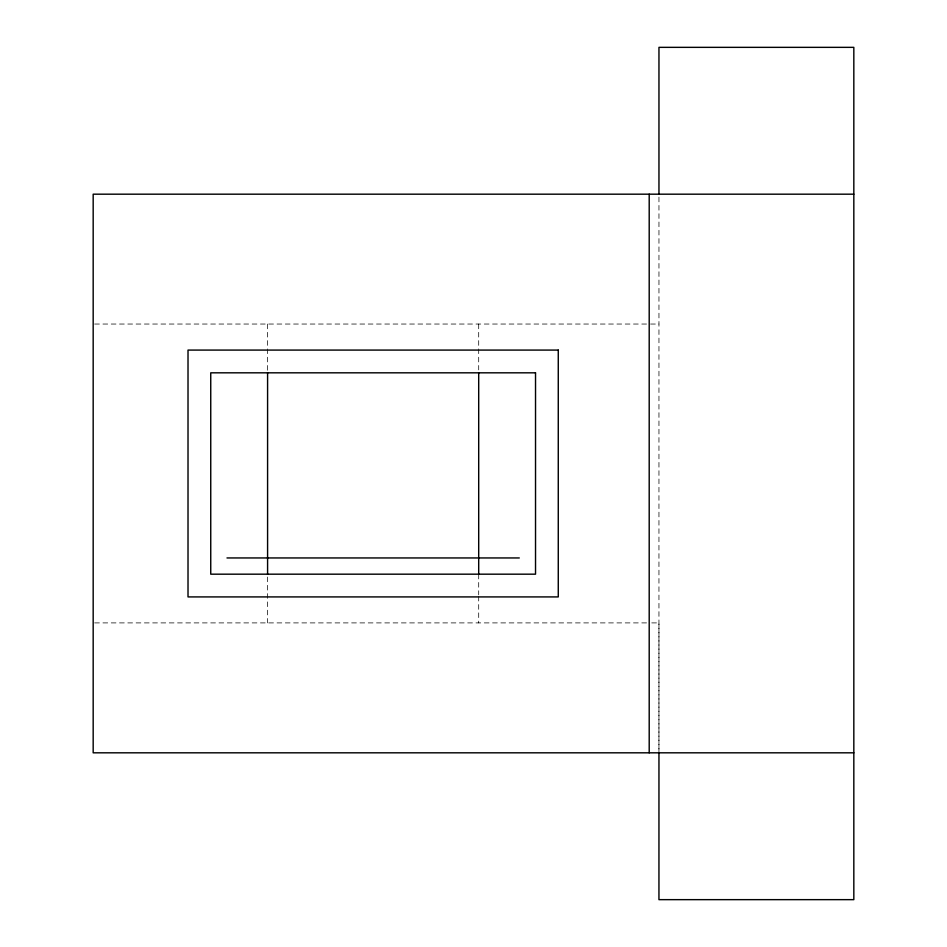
<?xml version="1.0" encoding="UTF-8"?>
<svg xmlns="http://www.w3.org/2000/svg" width="947" height="947" viewBox="0 0 947 947"><rect width="100%" height="100%" fill="white"/><g stroke="black" fill="none" stroke-linecap="round" stroke-linejoin="round"><path stroke-width="0.71" stroke-dasharray="4.74 3.55" d="M658.958 197.13L658.946 752.818L658.958 622.901L650.601 622.901M94.653 324.04L647.736 324.04M650.601 324.04L658.958 324.04M94.653 622.901L649.204 622.901M478.697 324.04L478.697 369.898M478.697 574.178L478.697 594.846M478.697 596.267L478.697 622.901M267.587 324.04L267.587 372.822M267.587 577.031L267.587 622.901"/><path stroke-width="1.42" d="M658.958 752.818L658.946 899.65L853.827 899.65L853.827 47.35L658.958 47.35L658.958 194.182M853.827 194.182L93.173 194.182L93.173 752.818L853.827 752.818M226.984 557.949L519.299 557.949M649.204 194.182L649.204 752.818M478.697 372.822L478.697 574.178M267.587 372.822L267.587 574.178M558.268 350.082L188.015 350.082L188.015 596.918L558.268 596.918L558.268 350.082M535.529 372.822L210.743 372.822L210.743 574.178L535.529 574.178L535.529 372.822"/></g></svg>
